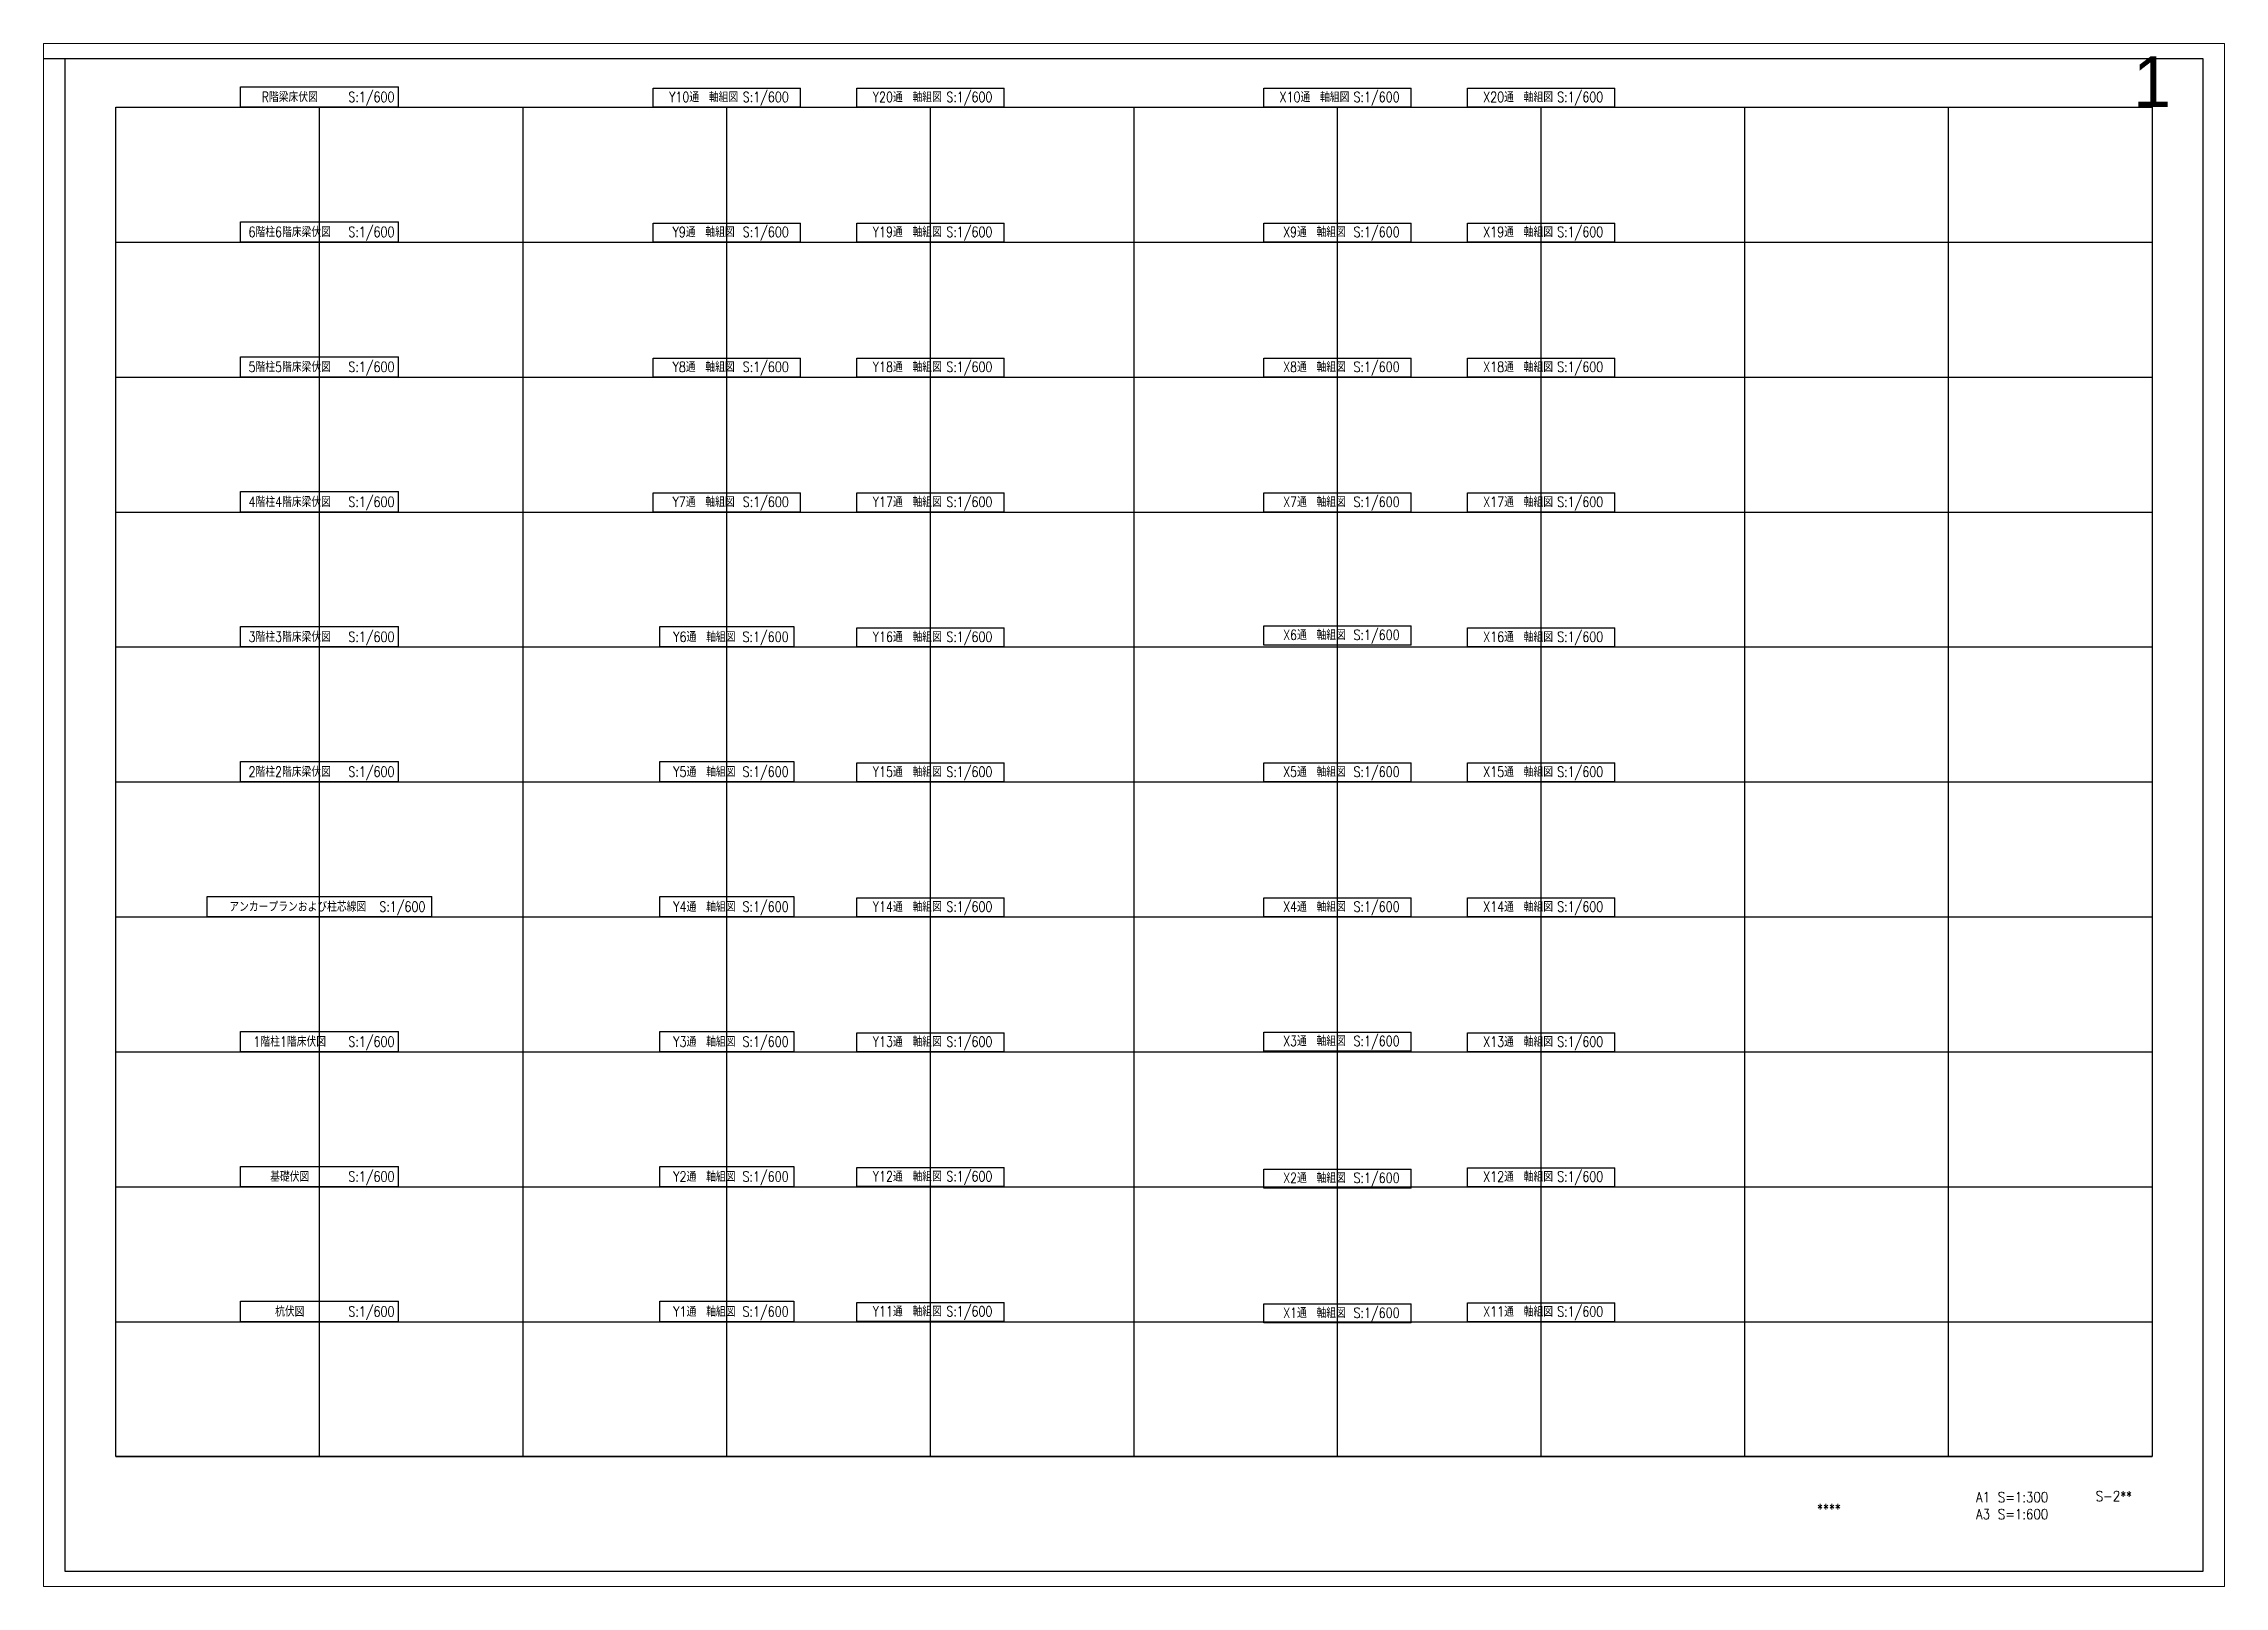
# Paper-space layout '01' of a CAD drawing. Extents: x -23 to 863, y -16 to 610.
# The model-space entities are those that its viewports show. They can reach past a viewport. Long polylines and large blocks are cut down to what shows.
import ezdxf
from ezdxf.enums import TextEntityAlignment as Align

# ---------------------------------------------------------------- set-up
doc = ezdxf.new("R2010")
doc.units = 0
doc.header["$MEASUREMENT"] = 0
doc.layers.get('Defpoints').update_dxf_attribs({"color": 251, "linetype": 'CONTINUOUS'})
doc.layers.add('99_レイアウト枠', color=251, linetype='CONTINUOUS', plot=False)
doc.layers.add('99_頁番号', color=6, linetype='CONTINUOUS')
doc.layers.add('注記', color=3, linetype='CONTINUOUS')
doc.styles.add('DRACAD', font='txt', dxfattribs={"width": 0.85, "bigfont": 'extfont2'})
doc.styles.get("Standard").update_dxf_attribs({"font": 'Osaka.ttc'})
doc.dimstyles.get("Standard").update_dxf_attribs({"dimtxt": 0.18, "dimasz": 0.18, "dimexe": 0.18, "dimexo": 0.0625, "dimgap": 0.09, "dimtad": 0, "dimtih": 1, "dimtoh": 1, "dimdec": 4, "dimzin": 0, "dimdsep": 46, "dimtxsty": 'Standard', "dimcen": 0.09, "dimadec": 0, "dimazin": 0, "dimtfac": 1, "dimtdec": 4, "dimtofl": 0, "dimtmove": 0, "dimatfit": 3, "dimfxl": 1, "dimtolj": 1, "dimtzin": 0, "dimarcsym": 0})

# ---------------------------------------------------------------- blocks, each defined once
blk = doc.blocks.new('*D7831')
at = {"layer": '99_レイアウト枠', "color": 0, "lineweight": -2}
for p, q in [((0, 0), (-39970, 0)), ((-39970, 0), (-39970, -45695)), ((-39970, -102000), (-39970, -56305)), ((0, -102000), (-39970, -102000))]:
    blk.add_line(p, q, dxfattribs=at)
at = {"layer": '99_レイアウト枠', "color": 0}
for points in [[(-39970, 0), (-39970, 0), (-39970, 0)], [(-39970, -102000), (-39970, -102000), (-39970, -102000)]]:
    blk.add_solid(points, dxfattribs=at)
at = {"layer": 'Defpoints', "color": 0}
for p in [(0, 0), (-39970, -102000), (0, -102000)]:
    blk.add_point(p, dxfattribs=at)
at = {"layer": '99_レイアウト枠', "color": 0, "insert": (-39970, -51000), "char_height": 10000, "attachment_point": 5}
blk.add_mtext('\\A1;102000', dxfattribs=at)

msp = doc.modelspace()

# ---------------------------------------------------------------- linework, layer by layer
at = {"layer": '99_レイアウト枠'}
for p, q in [((3000, -82350), (3000, -2850)), ((15000, -82350), (15000, -2850)), ((27000, -82350), (27000, -2850)), ((39000, -82350), (39000, -2850)), ((51000, -82350), (51000, -2850)), ((63000, -82350), (63000, -2850)), ((75000, -82350), (75000, -2850)), ((87000, -82350), (87000, -2850)), ((99000, -82350), (99000, -2850)), ((111000, -82350), (111000, -2850)), ((3000, -10800), (123000, -10800)), ((3000, -18750), (123000, -18750)), ((3000, -26700), (123000, -26700)), ((3000, -34650), (123000, -34650)), ((3000, -42600), (123000, -42600)), ((3000, -50550), (123000, -50550)), ((3000, -58500), (123000, -58500)), ((3000, -66450), (123000, -66450)), ((3000, -74400), (123000, -74400)), ((3000, -82350), (123000, -82350))]:
    msp.add_line(p, q, dxfattribs=at)
for points in [[(0, -89100), (126000, -89100), (126000, 0), (0, 0)], [(3000, -2850), (123000, -2850), (123000, -82350), (3000, -82350)]]:
    msp.add_lwpolyline(points, close=True, dxfattribs=at)
at = {"layer": '注記', "linetype": 'Continuous'}
for p, q in [((10350, -1650), (19650, -1650)), ((10350, -2850), (10350, -1650)), ((19650, -2850), (19650, -1650)), ((34660, -1730), (43340, -1730)), ((34660, -2850), (34660, -1730)), ((43340, -2850), (43340, -1730)), ((46660, -1730), (55340, -1730)), ((46660, -2850), (46660, -1730)), ((55340, -2850), (55340, -1730)), ((70660, -1730), (79340, -1730)), ((70660, -2850), (70660, -1730)), ((79340, -2850), (79340, -1730)), ((82660, -1730), (91340, -1730)), ((82660, -2850), (82660, -1730)), ((91340, -2850), (91340, -1730)), ((19650, -2850), (10350, -2850)), ((43340, -2850), (34660, -2850)), ((55340, -2850), (46660, -2850)), ((79340, -2850), (70660, -2850)), ((91340, -2850), (82660, -2850)), ((10350, -9600), (19650, -9600)), ((10350, -10800), (10350, -9600)), ((19650, -10800), (19650, -9600)), ((34660, -9680), (43340, -9680)), ((34660, -10800), (34660, -9680)), ((43340, -10800), (43340, -9680)), ((46660, -9680), (55340, -9680)), ((46660, -10800), (46660, -9680)), ((55340, -10800), (55340, -9680)), ((70660, -9680), (79340, -9680)), ((70660, -10800), (70660, -9680)), ((79340, -10800), (79340, -9680)), ((82660, -9680), (91340, -9680)), ((82660, -10800), (82660, -9680)), ((91340, -10800), (91340, -9680)), ((19650, -10800), (10350, -10800)), ((43340, -10800), (34660, -10800)), ((55340, -10800), (46660, -10800)), ((79340, -10800), (70660, -10800)), ((91340, -10800), (82660, -10800)), ((10350, -17550), (19650, -17550)), ((10350, -18750), (10350, -17550)), ((19650, -18750), (19650, -17550)), ((34660, -17630), (43340, -17630)), ((34660, -18750), (34660, -17630)), ((43340, -18750), (43340, -17630)), ((46660, -17630), (55340, -17630)), ((46660, -18750), (46660, -17630)), ((55340, -18750), (55340, -17630)), ((70660, -17630), (79340, -17630)), ((70660, -18750), (70660, -17630)), ((79340, -18750), (79340, -17630)), ((82660, -17630), (91340, -17630)), ((82660, -18750), (82660, -17630)), ((91340, -18750), (91340, -17630)), ((19650, -18750), (10350, -18750)), ((43340, -18750), (34660, -18750)), ((55340, -18750), (46660, -18750)), ((79340, -18750), (70660, -18750)), ((91340, -18750), (82660, -18750)), ((10350, -25500), (19650, -25500)), ((10350, -26700), (10350, -25500)), ((19650, -26700), (19650, -25500)), ((34660, -25580), (43340, -25580)), ((34660, -26700), (34660, -25580)), ((43340, -26700), (43340, -25580)), ((46660, -25580), (55340, -25580)), ((46660, -26700), (46660, -25580)), ((55340, -26700), (55340, -25580)), ((70660, -25580), (79340, -25580)), ((70660, -26700), (70660, -25580)), ((79340, -26700), (79340, -25580)), ((82660, -25580), (91340, -25580)), ((82660, -26700), (82660, -25580)), ((91340, -26700), (91340, -25580)), ((19650, -26700), (10350, -26700)), ((43340, -26700), (34660, -26700)), ((55340, -26700), (46660, -26700)), ((79340, -26700), (70660, -26700)), ((91340, -26700), (82660, -26700)), ((10350, -33450), (19650, -33450)), ((10350, -34650), (10350, -33450)), ((19650, -34650), (10350, -34650)), ((19650, -34650), (19650, -33450)), ((46660, -33530), (55340, -33530)), ((46660, -34650), (46660, -33530)), ((55340, -34650), (46660, -34650)), ((55340, -34650), (55340, -33530)), ((70660, -33415.3), (79340, -33415.3)), ((70660, -34535.3), (70660, -33415.3)), ((79340, -34535.3), (70660, -34535.3)), ((79340, -34535.3), (79340, -33415.3)), ((82660, -33530), (91340, -33530)), ((82660, -34650), (82660, -33530)), ((91340, -34650), (82660, -34650)), ((91340, -34650), (91340, -33530)), ((10350, -41400), (19650, -41400)), ((10350, -42600), (10350, -41400)), ((19650, -42600), (19650, -41400)), ((46660, -41480), (55340, -41480)), ((46660, -42600), (46660, -41480)), ((55340, -42600), (55340, -41480)), ((70660, -41480), (79340, -41480)), ((70660, -42600), (70660, -41480)), ((79340, -42600), (79340, -41480)), ((82660, -41480), (91340, -41480)), ((82660, -42600), (82660, -41480)), ((91340, -42600), (91340, -41480)), ((19650, -42600), (10350, -42600)), ((55340, -42600), (46660, -42600)), ((79340, -42600), (70660, -42600)), ((91340, -42600), (82660, -42600)), ((8377.8, -49350), (21622.2, -49350)), ((8377.8, -50550), (8377.8, -49350)), ((21622.2, -50550), (21622.2, -49350)), ((46660, -49430), (55340, -49430)), ((46660, -50550), (46660, -49430)), ((55340, -50550), (55340, -49430)), ((70660, -49430), (79340, -49430)), ((70660, -50550), (70660, -49430)), ((79340, -50550), (79340, -49430)), ((82660, -49430), (91340, -49430)), ((82660, -50550), (82660, -49430)), ((91340, -50550), (91340, -49430)), ((21622.2, -50550), (8377.8, -50550)), ((55340, -50550), (46660, -50550)), ((79340, -50550), (70660, -50550)), ((91340, -50550), (82660, -50550)), ((10350, -57300), (19650, -57300)), ((10350, -58500), (10350, -57300)), ((19650, -58500), (19650, -57300)), ((46660, -57380), (55340, -57380)), ((46660, -58500), (46660, -57380)), ((55340, -58500), (55340, -57380)), ((70660, -57340.3), (79340, -57340.3)), ((70660, -58460.3), (70660, -57340.3)), ((79340, -58460.3), (79340, -57340.3)), ((82660, -57380), (91340, -57380)), ((82660, -58500), (82660, -57380)), ((91340, -58500), (91340, -57380)), ((19650, -58500), (10350, -58500)), ((55340, -58500), (46660, -58500)), ((79340, -58460.3), (70660, -58460.3)), ((91340, -58500), (82660, -58500)), ((10350, -65250), (19650, -65250)), ((10350, -66450), (10350, -65250)), ((19650, -66450), (19650, -65250)), ((46660, -65315.2), (55340, -65315.2)), ((46660, -66435.2), (46660, -65315.2)), ((55340, -66435.2), (55340, -65315.2)), ((70660, -65405), (79340, -65405)), ((70660, -66525), (70660, -65405)), ((79340, -66525), (79340, -65405)), ((82660, -65330), (91340, -65330)), ((82660, -66450), (82660, -65330)), ((91340, -66450), (91340, -65330)), ((19650, -66450), (10350, -66450)), ((55340, -66435.2), (46660, -66435.2)), ((79340, -66525), (70660, -66525)), ((91340, -66450), (82660, -66450)), ((10350, -73200), (19650, -73200)), ((10350, -74400), (10350, -73200)), ((19650, -74400), (19650, -73200)), ((19650, -74400), (10350, -74400)), ((46660, -73265.2), (55340, -73265.2)), ((46660, -74385.2), (46660, -73265.2)), ((55340, -74385.2), (46660, -74385.2)), ((55340, -74385.2), (55340, -73265.2)), ((70660, -73355), (79340, -73355)), ((70660, -74475), (70660, -73355)), ((79340, -74475), (70660, -74475)), ((79340, -74475), (79340, -73355)), ((82660, -73280), (91340, -73280)), ((82660, -74400), (82660, -73280)), ((91340, -74400), (82660, -74400)), ((91340, -74400), (91340, -73280))]:
    msp.add_line(p, q, dxfattribs=at)
at = {"layer": '注記'}
for points in [[(35050, -33450), (42950, -33450), (42950, -34650), (35050, -34650)], [(35050, -41400), (42950, -41400), (42950, -42600), (35050, -42600)], [(35050, -49350), (42950, -49350), (42950, -50550), (35050, -50550)], [(35050, -57300), (42950, -57300), (42950, -58500), (35050, -58500)], [(35050, -65250), (42950, -65250), (42950, -66450), (35050, -66450)], [(35050, -73200), (42950, -73200), (42950, -74400), (35050, -74400)]]:
    msp.add_lwpolyline(points, close=True, dxfattribs=at)

# ---------------------------------------------------------------- texts
at = {"layer": '99_レイアウト枠'}
msp.add_text('1', height=3000, dxfattribs=at).set_placement((123000, -2850), align=Align.CENTER)
at = {"layer": '99_頁番号', "char_height": 600, "attachment_point": 5, "style": 'DRACAD'}
for s, insert in [('A1 S=1:300^JA3 S=1:600', (114750, -85236.5)), ('{S-2**}', (120750, -84675)), ('{  ****  }', (103500, -85425))]:
    msp.add_mtext(s, dxfattribs=dict(at, insert=insert))
at = {"layer": '注記', "linetype": 'Continuous', "style": 'DRACAD', "width": 0.8}
for s, p in [('R階梁床伏図', (13244, -2550)), ('S:1/600', (18058.2, -2550)), ('Y10通\u3000軸組図', (37637.1, -2551.9)), ('S:1/600', (41296.6, -2551.9)), ('Y20通\u3000軸組図', (49637.1, -2551.9)), ('S:1/600', (53296.6, -2551.9)), ('X10通\u3000軸組図', (73637.1, -2551.9)), ('S:1/600', (77296.6, -2551.9)), ('X20通\u3000軸組図', (85637.1, -2551.9)), ('S:1/600', (89296.6, -2551.9)), ('6階柱6階床梁伏図', (13244, -10500)), ('S:1/600', (18058.2, -10500)), ('Y9通\u3000軸組図', (37637.1, -10501.9)), ('S:1/600', (41296.6, -10501.9)), ('Y19通\u3000軸組図', (49637.1, -10499.5)), ('S:1/600', (53296.6, -10499.5)), ('X9通\u3000軸組図', (73637.1, -10501.9)), ('S:1/600', (77296.6, -10501.9)), ('X19通\u3000軸組図', (85637.1, -10499.5)), ('S:1/600', (89296.6, -10499.5)), ('5階柱5階床梁伏図', (13244, -18450)), ('S:1/600', (18058.2, -18450)), ('Y8通\u3000軸組図', (37637.1, -18451.9)), ('S:1/600', (41296.6, -18451.9)), ('Y18通\u3000軸組図', (49637.1, -18451.9)), ('S:1/600', (53296.6, -18451.9)), ('X8通\u3000軸組図', (73637.1, -18451.9)), ('S:1/600', (77296.6, -18451.9)), ('X18通\u3000軸組図', (85637.1, -18451.9)), ('S:1/600', (89296.6, -18451.9)), ('S:1/600', (18058.2, -26400)), ('S:1/600', (41296.6, -26401.9)), ('S:1/600', (53296.6, -26401.9)), ('S:1/600', (77296.6, -26401.9)), ('S:1/600', (89296.6, -26401.9)), ('4階柱4階床梁伏図', (13244, -26400)), ('Y7通\u3000軸組図', (37637.1, -26401.9)), ('Y17通\u3000軸組図', (49637.1, -26401.9)), ('X7通\u3000軸組図', (73637.1, -26401.9)), ('X17通\u3000軸組図', (85637.1, -26401.9)), ('3階柱3階床梁伏図', (13244, -34350)), ('S:1/600', (18058.2, -34350)), ('Y6通\u3000軸組図', (37679.3, -34350)), ('S:1/600', (41288.8, -34350)), ('Y16通\u3000軸組図', (49637.1, -34351.9)), ('S:1/600', (53296.6, -34351.9)), ('X6通\u3000軸組図', (73637.1, -34237.3)), ('S:1/600', (77296.6, -34237.3)), ('X16通\u3000軸組図', (85637.1, -34351.9)), ('S:1/600', (89296.6, -34351.9)), ('2階柱2階床梁伏図', (13244, -42300)), ('S:1/600', (18058.2, -42300)), ('Y5通\u3000軸組図', (37679.3, -42300)), ('S:1/600', (41288.8, -42300)), ('Y15通\u3000軸組図', (49637.1, -42301.9)), ('S:1/600', (53296.6, -42301.9)), ('X5通\u3000軸組図', (73637.1, -42301.9)), ('S:1/600', (77296.6, -42301.9)), ('X15通\u3000軸組図', (85637.1, -42301.9)), ('S:1/600', (89296.6, -42301.9)), ('アンカープランおよび柱芯線図', (13717.2, -50250)), ('S:1/600', (19881.4, -50250)), ('Y4通\u3000軸組図', (37679.3, -50250)), ('S:1/600', (41288.8, -50250)), ('Y14通\u3000軸組図', (49637.1, -50251.9)), ('S:1/600', (53296.6, -50251.9)), ('X4通\u3000軸組図', (73637.1, -50251.9)), ('S:1/600', (77296.6, -50251.9)), ('X14通\u3000軸組図', (85637.1, -50251.9)), ('S:1/600', (89296.6, -50251.9)), ('1階柱1階床伏図', (13244, -58200)), ('S:1/600', (18058.2, -58200)), ('Y3通\u3000軸組図', (37679.3, -58200)), ('S:1/600', (41288.8, -58200)), ('Y13通\u3000軸組図', (49637.1, -58201.9)), ('S:1/600', (53296.6, -58201.9)), ('X3通\u3000軸組図', (73637.1, -58162.3)), ('S:1/600', (77296.6, -58162.3)), ('X13通\u3000軸組図', (85637.1, -58201.9)), ('S:1/600', (89296.6, -58201.9)), ('基礎伏図', (13244, -66150)), ('S:1/600', (18058.2, -66150)), ('Y2通\u3000軸組図', (37679.3, -66150)), ('S:1/600', (41288.8, -66150)), ('Y12通\u3000軸組図', (49637.1, -66137.2)), ('S:1/600', (53296.6, -66137.2)), ('S:1/600', (77296.6, -66226.9)), ('X12通\u3000軸組図', (85637.1, -66151.9)), ('S:1/600', (89296.6, -66151.9)), ('X2通\u3000軸組図', (73637.1, -66226.9)), ('杭伏図', (13244, -74100)), ('S:1/600', (18058.2, -74100)), ('Y1通\u3000軸組図', (37679.3, -74101.4)), ('S:1/600', (41288.8, -74101.4)), ('Y11通\u3000軸組図', (49637.1, -74087.2)), ('S:1/600', (53296.6, -74087.2)), ('X1通\u3000軸組図', (73637.1, -74176.9)), ('S:1/600', (77296.6, -74176.9)), ('X11通\u3000軸組図', (85637.1, -74101.9)), ('S:1/600', (89296.6, -74101.9))]:
    msp.add_text(s, height=600, dxfattribs=at).set_placement(p, align=Align.CENTER)

# ---------------------------------------------------------------- dimensions: what is measured, and where the dimension line sits
at = {"layer": '99_レイアウト枠'}
dim = msp.add_linear_dim(base=(-39969.9, -102000), p1=(0, 0), p2=(0, -102000), angle=90, dimstyle='Standard', override={"dimtxt": 10000, "dimdec": 0}, dxfattribs=at)
dim.commit()
dim.dimension.update_dxf_attribs({"geometry": '*D7831', "text_midpoint": (-39969.9, -51000)})

psp = doc.layouts.new('01')

# ---------------------------------------------------------------- viewports
at = {"layer": 'Defpoints'}
psp.add_viewport(center=(420, 297), size=(885.46, 626.16), view_center_point=(63000, -44550), view_height=90884.4416, dxfattribs=at)

doc.saveas('drawing.dxf')
